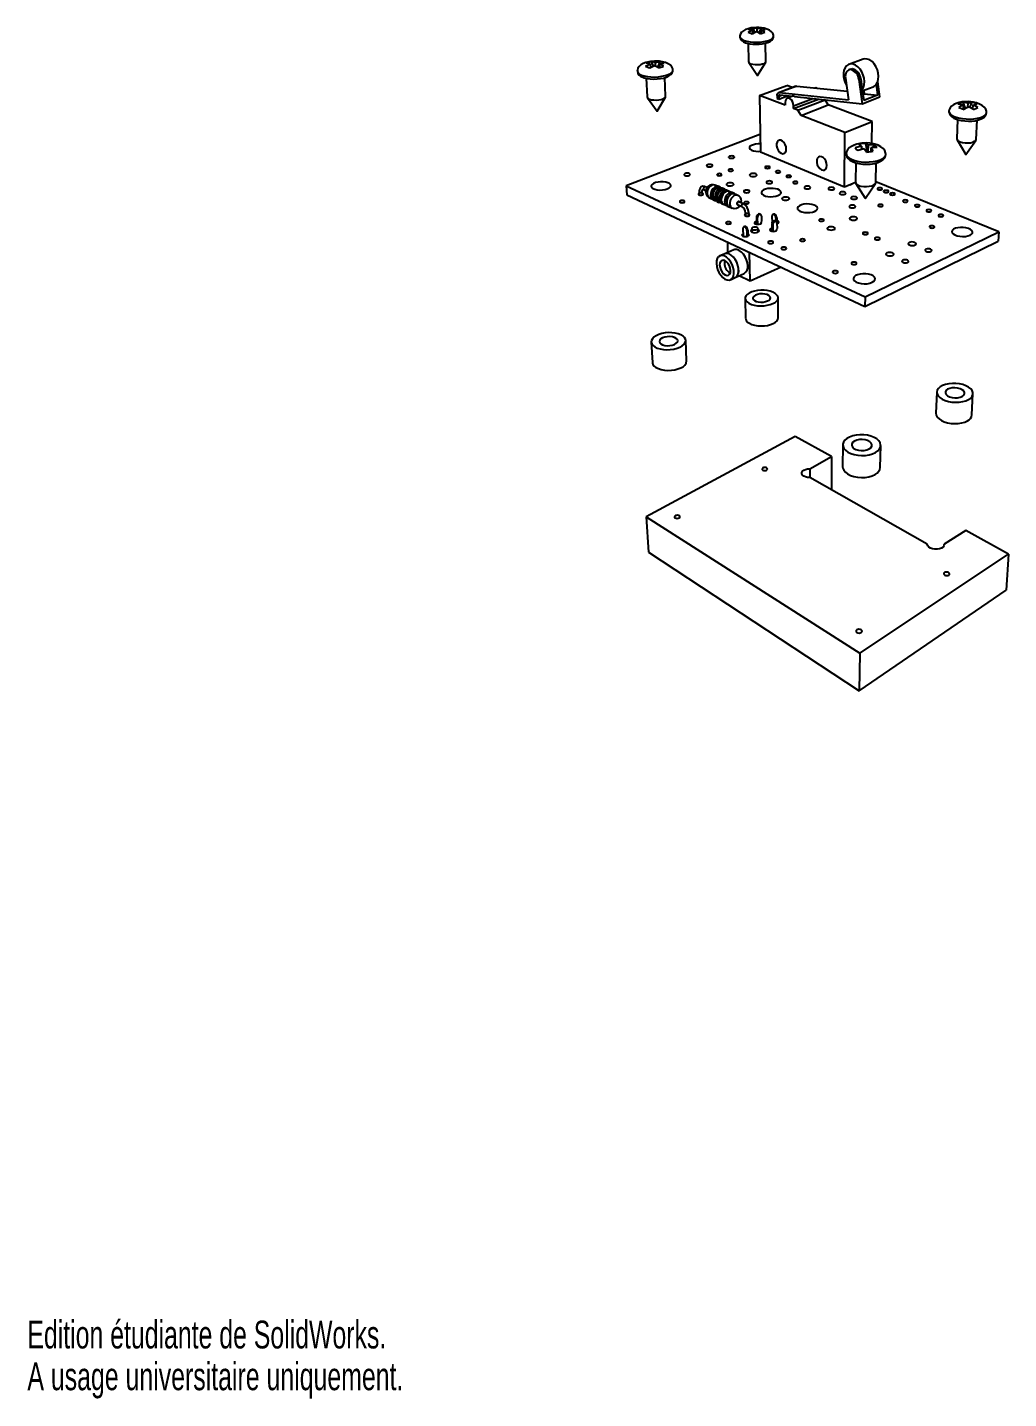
# Model space of a CAD drawing. Extents: x 0 to 132, y 0 to 184.
import ezdxf
from ezdxf.enums import TextEntityAlignment as Align

# ---------------------------------------------------------------- set-up
doc = ezdxf.new("R2010")
doc.units = 0
doc.layers.get('0').update_dxf_attribs({"linetype": 'CONTINUOUS'})

msp = doc.modelspace()

# ---------------------------------------------------------------- linework, layer by layer
at = {"color": 7, "linetype": 'CONTINUOUS'}
for p, q in [((97.29, 183.67), (96.75, 183.77)), ((97.29, 183.67), (97.3, 183.21)), ((97.88, 183.87), (97.34, 183.97)), ((97.34, 183.97), (97.6, 183.37)), ((97.88, 183.87), (98.46, 183.97)), ((97.88, 183.87), (97.89, 183.46)), ((98.46, 183.97), (98.18, 183.31)), ((98.44, 183.67), (99.01, 183.77)), ((98.44, 183.67), (98.44, 183.21)), ((96.72, 181.89), (96.77, 179.44)), ((99.11, 179.47), (99.07, 181.92)), ((83.6, 179.12), (83.07, 179.23)), ((83.6, 179.12), (83.62, 178.64)), ((84.25, 179.34), (83.72, 179.45)), ((83.72, 179.45), (83.98, 178.83)), ((84.25, 179.34), (84.89, 179.45)), ((84.25, 179.34), (84.27, 178.84)), ((84.89, 179.45), (84.57, 178.67)), ((84.8, 179.12), (85.44, 179.23)), ((84.8, 179.12), (84.83, 178.63)), ((96.8, 179.34), (97.97, 177.56)), ((97.98, 177.56), (99.08, 179.38)), ((112.15, 179.77), (110.26, 179.07)), ((83.06, 177.2), (83.19, 174.69)), ((85.64, 174.78), (85.53, 177.29)), ((109.78, 177.2), (110.19, 174.3)), ((110.48, 178.42), (110.25, 178.33)), ((110.51, 178.36), (110.75, 178.45)), ((110.75, 178.45), (110.51, 178.37)), ((110.51, 178.37), (110.51, 178.36)), ((110.75, 178.45), (110.75, 178.45)), ((111.83, 177.12), (111.59, 177.03)), ((111.59, 177.03), (112.04, 173.78)), ((111.83, 177.12), (112.03, 175.66)), ((114.38, 174.69), (114.11, 176.74)), ((98.26, 174.91), (101.92, 176.25)), ((98.26, 174.91), (98.4, 167.31)), ((101.69, 173.58), (98.26, 174.91)), ((100.61, 174.88), (100.61, 174.51)), ((103.13, 176.13), (100.81, 175.27)), ((100.84, 174.42), (102, 174.86)), ((103.24, 176.14), (100.92, 175.28)), ((100.92, 175.28), (110.19, 174.3)), ((100.97, 174.97), (102.68, 174.78)), ((102.68, 175.96), (101.92, 176.25)), ((103.24, 176.14), (110.02, 175.46)), ((112.03, 175.66), (112.23, 174.2)), ((112.05, 175.51), (113.49, 176.06)), ((112.08, 175.25), (112.28, 175.23)), ((112.23, 175.58), (112.29, 175.11)), ((114.1, 174.93), (112.23, 174.2)), ((112.29, 175.11), (114.1, 174.93)), ((113.91, 176.38), (114.1, 174.93)), ((83.23, 174.59), (84.51, 172.77)), ((84.52, 172.77), (85.62, 174.67)), ((100.61, 174.51), (100.84, 174.42)), ((100.83, 174.79), (100.84, 174.42)), ((101.69, 173.96), (101.69, 173.58)), ((102.68, 174.78), (101.97, 174.52)), ((102.83, 173.14), (106.19, 174.41)), ((102.83, 173.14), (102.83, 173.52)), ((103.41, 172.91), (102.83, 173.14)), ((102.96, 174.75), (112.04, 173.78)), ((103.41, 172.91), (107.07, 174.3)), ((103.82, 172.22), (107.47, 173.62)), ((107.07, 174.3), (107.04, 174.32)), ((107.47, 173.62), (107.07, 174.3)), ((113.38, 171.38), (107.47, 173.62)), ((112.04, 173.78), (114.38, 174.69)), ((125.6, 173.61), (124.93, 173.75)), ((126.19, 173.85), (125.52, 173.99)), ((125.52, 173.99), (125.87, 173.14)), ((125.6, 173.61), (125.57, 173.08)), ((126.19, 173.85), (126.16, 173.31)), ((126.19, 173.85), (126.75, 173.99)), ((126.75, 173.99), (126.45, 173.29)), ((126.87, 173.61), (126.84, 173.08)), ((126.87, 173.61), (127.44, 173.75)), ((103.82, 172.22), (103.41, 172.91)), ((109.72, 169.92), (103.82, 172.22)), ((109.72, 169.92), (113.38, 171.38)), ((113.33, 168.45), (113.38, 171.38)), ((124.84, 171.65), (124.73, 169.09)), ((127.32, 168.99), (127.44, 171.57)), ((98.29, 169.65), (80.37, 162.76)), ((98.36, 169.62), (98.29, 169.65)), ((109.66, 162.63), (109.72, 169.92)), ((111.94, 168.1), (111.08, 167.87)), ((112.29, 167.74), (111.43, 167.51)), ((111.94, 168.1), (111.61, 168.34)), ((111.94, 168.1), (111.94, 167.65)), ((112.83, 168.23), (112.48, 168.47)), ((112.48, 168.47), (112.72, 167.3)), ((112.83, 168.23), (112.81, 167.31)), ((113.18, 167.87), (113.17, 167.37)), ((113.46, 167.9), (113.68, 168.26)), ((124.76, 168.96), (125.92, 166.99)), ((125.94, 166.99), (127.27, 168.87)), ((98.4, 167.31), (109.66, 162.63)), ((111.16, 165.86), (111.13, 163.25)), ((113.85, 163.22), (113.9, 165.84)), ((80.37, 162.76), (112.42, 147.85)), ((80.37, 162.76), (80.44, 161.57)), ((90.58, 161.55), (90.57, 161.96)), ((90.8, 162.27), (91.05, 162.16)), ((91.23, 162.53), (90.97, 162.65)), ((92.6, 162.7), (92.26, 162.85)), ((93.02, 162.56), (92.8, 162.66)), ((93.17, 162.45), (93.03, 162.51)), ((93.59, 162.31), (93.36, 162.41)), ((93.73, 162.2), (93.6, 162.26)), ((94.15, 162.06), (93.93, 162.16)), ((94.49, 161.87), (94.17, 162.01)), ((109.66, 162.63), (111.13, 163.25)), ((110.47, 162.94), (110.47, 162.97)), ((111.18, 163.1), (112.45, 161.11)), ((112.47, 161.1), (113.8, 163.07)), ((130.35, 156.58), (113.85, 163.3)), ((80.44, 161.57), (112.4, 146.55)), ((90.15, 161.95), (90.17, 161.53)), ((91.51, 161.17), (91.86, 161.01)), ((92.02, 160.9), (92.24, 160.8)), ((92.29, 160.82), (92.42, 160.76)), ((92.58, 160.64), (92.8, 160.54)), ((92.85, 160.57), (92.99, 160.51)), ((93.14, 160.39), (93.37, 160.29)), ((93.42, 160.31), (93.74, 160.17)), ((94.91, 161.73), (94.68, 161.83)), ((95.32, 161.5), (94.92, 161.67)), ((95.32, 160.24), (95.9, 159.98)), ((96.07, 160.37), (95.49, 160.63)), ((93.89, 160.05), (94.12, 159.95)), ((94.17, 159.97), (94.57, 159.79)), ((96.37, 159.15), (96.38, 158.72)), ((96.8, 158.73), (96.79, 159.16)), ((97.95, 158.46), (97.84, 158.51)), ((97.84, 158.51), (97.85, 157.61)), ((97.95, 158.46), (97.97, 157.6)), ((98.23, 158.93), (98.11, 158.98)), ((98.39, 158.93), (98.27, 158.99)), ((98.51, 158.7), (98.53, 157.96)), ((99.92, 158.68), (99.93, 157.83)), ((100.16, 158.97), (100.03, 158.91)), ((100.18, 158.91), (100.3, 158.96)), ((100.58, 158.49), (100.45, 158.44)), ((100.45, 158.44), (100.46, 158.01)), ((100.58, 158.49), (100.58, 157.83)), ((96.02, 157.02), (96.05, 156.01)), ((96.26, 157.31), (96.13, 157.26)), ((96.28, 157.25), (96.41, 157.3)), ((96.68, 156.83), (96.55, 156.77)), ((96.55, 156.77), (96.57, 155.98)), ((96.68, 156.83), (96.7, 156.02)), ((97.2, 157.02), (97.21, 156.55)), ((98.07, 156.56), (98.06, 157.03)), ((100.03, 157.53), (99.91, 157.58)), ((99.91, 157.58), (99.92, 156.67)), ((100.03, 157.53), (100.04, 156.66)), ((100.19, 158.05), (100.3, 158)), ((100.47, 158), (100.35, 158.06)), ((100.59, 157.77), (100.6, 157.02)), ((100.59, 157.71), (100.71, 157.75)), ((112.42, 147.85), (130.35, 156.58)), ((130.35, 156.58), (130.28, 155.34)), ((94.02, 153.83), (93.98, 155.2)), ((112.4, 146.55), (130.28, 155.34)), ((93.58, 153.64), (92.93, 153.36)), ((94.8, 154.17), (93.58, 153.64)), ((97.01, 149.96), (96.93, 153.82)), ((94.99, 150.46), (96.2, 151)), ((101.15, 151.83), (97.01, 149.96)), ((94.35, 150.17), (94.99, 150.46)), ((97.01, 149.96), (95.5, 150.69)), ((96.33, 147.66), (96.39, 144.98)), ((100.77, 145.06), (100.74, 147.74)), ((112.42, 147.85), (112.4, 146.55)), ((83.73, 141.8), (83.89, 139.04)), ((88.47, 139.27), (88.35, 142.03)), ((122.05, 135.09), (121.93, 132.24)), ((126.75, 132.01), (126.9, 134.86)), ((103.04, 129.12), (83.05, 118.34)), ((107.92, 126.43), (103.04, 129.12)), ((109.43, 128), (109.41, 125.07)), ((114.45, 124.98), (114.52, 127.92)), ((105.01, 124.8), (107.92, 126.43)), ((107.92, 126.43), (107.9, 121.95)), ((120.76, 114.65), (105, 123.6)), ((105.01, 124.8), (105.01, 123.59)), ((83.05, 118.34), (83.34, 113.6)), ((83.05, 118.34), (111.7, 100.03)), ((125.92, 116.5), (123.02, 114.65)), ((131.68, 113.33), (125.92, 116.5)), ((123.02, 114.65), (123.01, 114.53)), ((83.34, 113.6), (111.63, 94.99)), ((111.7, 100.03), (131.68, 113.33)), ((131.68, 113.33), (131.35, 108.49)), ((111.63, 94.99), (131.35, 108.49)), ((111.7, 100.03), (111.63, 94.99))]:
    msp.add_line(p, q, dxfattribs=at)
at = {"color": 8, "linetype": 'CONTINUOUS'}
for p, q in [((100.83, 174.79), (101.22, 174.94)), ((102.83, 173.52), (105.41, 174.49))]:
    msp.add_line(p, q, dxfattribs=at)
at = {"color": 7, "linetype": 'CONTINUOUS'}
for points in [[(97.86, 184.03), (97.32, 183.99), (97.11, 183.96), (96.74, 183.86), (96.39, 183.74), (96.09, 183.57), (95.85, 183.38), (95.69, 183.15), (95.61, 182.91), (95.61, 182.79)], [(95.61, 182.82), (95.62, 182.71), (95.73, 182.55), (95.93, 182.4), (96.21, 182.27)], [(96.21, 182.27), (96.57, 182.17), (96.99, 182.09), (97.45, 182.05), (97.93, 182.04), (98.4, 182.07), (98.85, 182.13), (99.26, 182.22), (99.61, 182.33), (99.88, 182.47), (100.06, 182.63), (100.14, 182.79), (100.15, 182.85)], [(96.38, 181.98), (96.55, 181.93), (96.94, 181.84), (97.35, 181.79), (97.78, 181.77), (98.21, 181.78), (98.63, 181.83), (99.02, 181.9), (99.37, 182.01), (99.68, 182.16), (99.91, 182.33), (100.06, 182.51), (100.14, 182.72), (100.14, 182.85)], [(96.71, 183.39), (97.12, 183.6), (97.29, 183.67)], [(96.71, 183.39), (97.1, 183.25), (97.27, 183.19)], [(97.34, 183.97), (96.91, 183.84), (96.75, 183.77)], [(97.27, 183.19), (97.67, 183.41), (97.84, 183.48)], [(98.39, 183.19), (98.01, 183.41), (97.84, 183.48)], [(100.15, 182.85), (100.13, 183.01), (100.03, 183.24), (99.86, 183.45), (99.59, 183.65), (99.25, 183.81), (98.88, 183.92), (98.47, 183.99), (98.14, 184.02), (97.86, 184.03)], [(98.39, 183.19), (98.82, 183.34), (98.98, 183.39)], [(98.98, 183.39), (98.6, 183.6), (98.44, 183.67)], [(99.01, 183.77), (98.62, 183.93), (98.46, 183.97)], [(84.18, 179.52), (83.62, 179.46), (83.4, 179.42), (83, 179.31), (82.65, 179.17), (82.34, 178.99), (82.1, 178.78), (81.93, 178.54), (81.86, 178.28), (81.85, 178.15)], [(82.96, 178.81), (83.41, 179.04), (83.6, 179.12)], [(82.96, 178.81), (83.36, 178.66), (83.52, 178.59)], [(83.72, 179.45), (83.24, 179.31), (83.07, 179.23)], [(83.52, 178.59), (83.96, 178.82), (84.15, 178.9)], [(84.7, 178.59), (84.31, 178.82), (84.15, 178.9)], [(86.63, 178.32), (86.61, 178.49), (86.5, 178.73), (86.3, 178.96), (86.01, 179.15), (85.63, 179.32), (85.24, 179.43), (84.83, 179.49), (84.48, 179.52), (84.18, 179.52)], [(84.7, 178.59), (85.17, 178.76), (85.35, 178.81)], [(85.35, 178.81), (84.97, 179.04), (84.8, 179.12)], [(85.44, 179.23), (85.05, 179.4), (84.89, 179.45)], [(97.09, 179.16), (97.35, 179.08), (97.66, 179.04), (97.99, 179.03), (98.32, 179.06), (98.61, 179.12), (98.86, 179.2), (99.02, 179.31), (99.1, 179.42), (99.11, 179.47)], [(112.03, 175.66), (112.2, 175.97), (112.31, 176.34), (112.34, 176.76), (112.3, 177.2), (112.18, 177.64), (111.99, 178.06), (111.75, 178.44), (111.46, 178.74), (111.15, 178.97), (110.82, 179.1), (110.5, 179.12), (110.2, 179.05), (109.94, 178.88), (109.74, 178.61), (109.59, 178.28), (109.52, 177.88), (109.53, 177.46), (109.6, 177.01), (109.75, 176.58), (109.91, 176.27)], [(113.91, 176.38), (114.08, 176.68), (114.19, 177.05), (114.23, 177.47), (114.18, 177.91), (114.07, 178.35), (113.88, 178.77), (113.64, 179.14), (113.35, 179.44), (113.04, 179.66), (112.71, 179.79), (112.39, 179.82), (112.15, 179.77)], [(81.85, 178.15), (81.86, 178.11), (81.95, 177.93), (82.13, 177.77), (82.41, 177.63)], [(82.41, 177.63), (82.78, 177.51), (83.2, 177.43), (83.68, 177.38), (84.18, 177.37), (84.68, 177.4), (85.16, 177.47), (85.6, 177.57), (85.98, 177.7), (86.29, 177.85), (86.5, 178.02), (86.61, 178.2), (86.63, 178.33)], [(82.59, 177.34), (82.77, 177.27), (83.17, 177.17), (83.6, 177.12), (84.05, 177.09), (84.51, 177.11), (84.95, 177.16), (85.37, 177.24), (85.75, 177.36), (86.09, 177.52), (86.37, 177.72), (86.53, 177.92), (86.62, 178.14), (86.62, 178.31)], [(97.97, 177.55), (97.97, 177.56), (97.97, 177.56)], [(110.51, 178.37), (110.34, 178.36), (110.18, 178.3), (110.04, 178.2), (109.92, 178.06), (109.84, 177.88), (109.78, 177.67), (109.76, 177.44), (109.78, 177.2)], [(110.48, 178.42), (110.57, 178.44), (110.75, 178.45)], [(100.61, 174.88), (100.61, 174.97), (100.63, 175.05), (100.66, 175.12), (100.69, 175.18), (100.74, 175.23), (100.79, 175.27), (100.85, 175.28), (100.92, 175.28)], [(100.83, 174.79), (100.83, 174.83), (100.84, 174.87), (100.85, 174.9), (100.87, 174.92), (100.89, 174.95), (100.91, 174.96), (100.94, 174.97), (100.97, 174.97)], [(103.13, 176.13), (103.18, 176.14), (103.24, 176.14)], [(105.95, 175.87), (105.82, 175.9), (105.67, 175.89)], [(83.48, 174.41), (83.74, 174.33), (84.06, 174.29), (84.41, 174.28), (84.75, 174.3), (85.07, 174.37), (85.34, 174.46), (85.53, 174.58), (85.63, 174.71), (85.64, 174.78)], [(102.83, 173.52), (102.79, 173.8), (102.69, 174.07), (102.54, 174.3), (102.35, 174.46), (102.15, 174.54), (101.97, 174.52), (101.82, 174.41), (101.72, 174.21), (101.69, 173.96)], [(126.25, 174.07), (125.68, 174.05), (125.42, 174.03), (125.03, 173.95), (124.66, 173.83), (124.31, 173.67), (124.03, 173.47), (123.82, 173.23), (123.7, 172.97), (123.67, 172.77)], [(125.52, 173.99), (125.09, 173.83), (124.93, 173.75)], [(125.01, 173.27), (125.42, 173.53), (125.6, 173.61)], [(125.01, 173.27), (125.5, 173.11), (125.7, 173.03)], [(125.7, 173.03), (126.11, 173.28), (126.28, 173.37)], [(128.71, 172.6), (128.7, 172.79), (128.61, 173.06), (128.42, 173.32), (128.13, 173.55), (127.79, 173.74), (127.39, 173.89), (126.97, 173.99), (126.62, 174.04), (126.25, 174.07)], [(126.95, 173.03), (126.48, 173.28), (126.28, 173.37)], [(127.44, 173.75), (126.95, 173.93), (126.75, 173.99)], [(127.53, 173.27), (127.07, 173.53), (126.87, 173.61)], [(126.95, 173.03), (127.38, 173.21), (127.53, 173.27)], [(84.51, 172.77), (84.51, 172.77), (84.51, 172.77)], [(123.68, 172.79), (123.67, 172.71), (123.73, 172.46), (123.85, 172.24), (124.05, 172.04), (124.33, 171.86), (124.67, 171.71)], [(123.67, 172.78), (123.67, 172.75), (123.73, 172.55), (123.9, 172.35), (124.17, 172.17), (124.53, 172.01)], [(124.53, 172.01), (124.97, 171.88), (125.46, 171.79), (125.98, 171.74), (126.51, 171.73), (127.03, 171.76), (127.51, 171.83), (127.93, 171.94), (128.27, 172.09), (128.52, 172.26), (128.67, 172.45), (128.71, 172.61)], [(124.67, 171.71), (124.88, 171.64), (125.33, 171.53), (125.8, 171.47), (126.28, 171.44), (126.75, 171.46), (127.21, 171.51), (127.63, 171.61), (128.01, 171.75), (128.34, 171.95), (128.54, 172.15), (128.67, 172.38), (128.71, 172.59)], [(98.38, 168.39), (98.07, 168.39), (97.73, 168.36), (97.43, 168.29), (97.18, 168.2), (97, 168.08), (96.91, 167.94), (96.91, 167.81), (97, 167.67), (97.18, 167.56), (97.43, 167.47), (97.74, 167.41), (98.08, 167.39), (98.4, 167.4)], [(101.85, 167.73), (101.81, 168.02), (101.7, 168.32), (101.54, 168.58), (101.34, 168.78), (101.13, 168.89), (100.92, 168.9), (100.74, 168.82), (100.61, 168.65), (100.54, 168.4), (100.54, 168.12), (100.62, 167.82), (100.75, 167.54), (100.94, 167.3), (101.15, 167.15), (101.36, 167.08), (101.56, 167.12), (101.72, 167.24), (101.82, 167.46), (101.85, 167.73)], [(112.57, 168.52), (111.97, 168.49), (111.72, 168.45), (111.33, 168.37), (110.94, 168.24), (110.59, 168.06), (110.29, 167.85), (110.06, 167.59), (109.93, 167.31), (109.89, 167.06)], [(111.08, 167.87), (111.32, 167.62), (111.43, 167.51)], [(112.48, 168.47), (111.85, 168.39), (111.61, 168.34)], [(112.63, 167.28), (112.39, 167.62), (112.29, 167.74)], [(115.2, 166.99), (115.18, 167.21), (115.07, 167.49), (114.86, 167.77), (114.54, 168.02), (114.17, 168.21), (113.75, 168.35), (113.39, 168.44), (113.05, 168.49), (112.57, 168.52)], [(113.68, 168.26), (113.08, 168.26), (112.83, 168.23)], [(114.04, 167.9), (113.43, 167.9), (113.18, 167.87)], [(113.52, 167.42), (113.28, 167.76), (113.18, 167.87)], [(114.04, 167.9), (113.79, 168.17), (113.68, 168.26)], [(124.73, 169.09), (124.73, 169.08), (124.78, 168.93), (124.93, 168.8), (125.17, 168.68)], [(125.17, 168.68), (125.49, 168.59), (125.84, 168.54), (126.21, 168.53), (126.57, 168.56), (126.88, 168.63), (127.12, 168.74), (127.27, 168.86), (127.32, 168.99)], [(91.82, 165.35), (91.91, 165.4), (91.95, 165.47), (91.93, 165.53), (91.85, 165.58), (91.72, 165.62), (91.57, 165.63), (91.41, 165.62), (91.28, 165.58), (91.19, 165.53), (91.15, 165.47), (91.17, 165.4), (91.25, 165.35), (91.37, 165.31), (91.53, 165.3), (91.68, 165.31), (91.82, 165.35)], [(94.77, 166.5), (94.86, 166.56), (94.9, 166.62), (94.87, 166.68), (94.79, 166.73), (94.67, 166.77), (94.52, 166.78), (94.37, 166.77), (94.23, 166.73), (94.14, 166.68), (94.1, 166.62), (94.13, 166.56), (94.21, 166.5), (94.33, 166.47), (94.48, 166.46), (94.64, 166.47), (94.77, 166.5)], [(107.3, 165.49), (107.26, 165.8), (107.16, 166.1), (106.99, 166.37), (106.78, 166.57), (106.56, 166.68), (106.34, 166.7), (106.15, 166.62), (106.01, 166.44), (105.94, 166.2), (105.94, 165.9), (106.01, 165.6), (106.15, 165.31), (106.34, 165.08), (106.56, 164.92), (106.78, 164.85), (106.99, 164.88), (107.15, 165.01), (107.26, 165.22), (107.3, 165.49)], [(109.9, 167.1), (109.9, 167), (109.99, 166.77), (110.19, 166.56), (110.49, 166.37), (110.89, 166.21), (111.36, 166.08), (111.88, 166), (112.43, 165.96), (112.99, 165.97), (113.53, 166.02)], [(109.91, 167.05), (109.91, 166.92), (109.99, 166.65), (110.15, 166.42), (110.39, 166.21), (110.72, 166.03), (111.14, 165.87), (111.6, 165.76), (112.1, 165.69), (112.61, 165.67), (113.11, 165.69), (113.43, 165.73)], [(112.63, 167.28), (113.28, 167.39), (113.52, 167.42)], [(113.43, 165.73), (113.67, 165.78), (114.12, 165.9), (114.51, 166.06), (114.84, 166.29), (115.05, 166.52), (115.17, 166.78), (115.19, 167)], [(113.53, 166.02), (114.03, 166.12), (114.45, 166.26), (114.8, 166.44), (115.04, 166.64), (115.17, 166.86), (115.2, 167)], [(125.92, 166.99), (125.92, 166.99), (125.92, 166.99)], [(88.8, 164.17), (88.89, 164.23), (88.93, 164.29), (88.91, 164.35), (88.83, 164.41), (88.71, 164.45), (88.56, 164.46), (88.4, 164.45), (88.26, 164.41), (88.17, 164.35), (88.12, 164.29), (88.15, 164.23), (88.22, 164.17), (88.35, 164.13), (88.5, 164.12), (88.66, 164.13), (88.8, 164.17)], [(93.08, 164.17), (93.16, 164.21), (93.19, 164.26), (93.17, 164.31), (93.11, 164.36), (93, 164.39), (92.88, 164.4), (92.76, 164.39), (92.65, 164.36), (92.57, 164.31), (92.54, 164.26), (92.56, 164.21), (92.63, 164.17), (92.73, 164.14), (92.85, 164.13), (92.98, 164.14), (93.08, 164.17)], [(94.6, 164.77), (94.68, 164.81), (94.71, 164.86), (94.69, 164.91), (94.62, 164.96), (94.52, 164.99), (94.4, 165), (94.27, 164.99), (94.17, 164.96), (94.09, 164.91), (94.06, 164.86), (94.08, 164.81), (94.15, 164.77), (94.25, 164.74), (94.37, 164.73), (94.49, 164.74), (94.6, 164.77)], [(97.75, 164.08), (97.86, 164.15), (97.9, 164.22), (97.87, 164.3), (97.77, 164.37), (97.61, 164.41), (97.43, 164.42), (97.24, 164.41), (97.08, 164.37), (96.97, 164.3), (96.93, 164.22), (96.96, 164.15), (97.06, 164.08), (97.21, 164.04), (97.4, 164.02), (97.58, 164.04), (97.75, 164.08)], [(99.54, 165.15), (99.62, 165.19), (99.64, 165.24), (99.62, 165.3), (99.56, 165.34), (99.45, 165.37), (99.33, 165.38), (99.21, 165.37), (99.1, 165.34), (99.03, 165.3), (99, 165.24), (99.02, 165.19), (99.09, 165.15), (99.19, 165.12), (99.31, 165.11), (99.44, 165.12), (99.54, 165.15)], [(100.96, 164.55), (101.03, 164.6), (101.06, 164.65), (101.04, 164.7), (100.97, 164.74), (100.86, 164.77), (100.74, 164.78), (100.62, 164.77), (100.51, 164.74), (100.44, 164.7), (100.41, 164.65), (100.43, 164.6), (100.5, 164.55), (100.61, 164.52), (100.73, 164.51), (100.85, 164.52), (100.96, 164.55)], [(102.39, 163.95), (102.46, 163.99), (102.49, 164.04), (102.46, 164.1), (102.4, 164.14), (102.29, 164.17), (102.17, 164.18), (102.04, 164.17), (101.94, 164.14), (101.87, 164.1), (101.84, 164.04), (101.86, 163.99), (101.93, 163.95), (102.03, 163.92), (102.16, 163.91), (102.28, 163.92), (102.39, 163.95)], [(85.87, 162.37), (86.11, 162.49), (86.26, 162.63), (86.33, 162.78), (86.29, 162.93), (86.16, 163.06), (85.95, 163.18), (85.67, 163.26), (85.33, 163.3), (84.98, 163.31), (84.63, 163.27), (84.3, 163.2), (84.03, 163.09), (83.83, 162.96), (83.72, 162.82), (83.7, 162.67), (83.78, 162.52), (83.95, 162.4), (84.2, 162.3), (84.51, 162.23), (84.86, 162.2), (85.22, 162.22), (85.57, 162.28), (85.87, 162.37)], [(90.97, 162.65), (90.84, 162.69), (90.63, 162.7), (90.43, 162.62), (90.28, 162.47), (90.19, 162.27), (90.15, 162.03), (90.15, 161.95)], [(90.57, 161.96), (90.57, 162.05), (90.6, 162.19), (90.65, 162.27), (90.7, 162.29), (90.78, 162.28), (90.8, 162.27)], [(92.8, 162.66), (92.67, 162.7), (92.44, 162.68), (92.21, 162.56), (91.99, 162.35), (91.83, 162.09), (91.72, 161.79), (91.69, 161.49)], [(92.24, 160.8), (92.17, 160.84), (92.02, 161), (91.93, 161.25), (91.92, 161.54), (91.99, 161.84), (92.13, 162.13), (92.32, 162.37), (92.55, 162.53), (92.78, 162.6), (93, 162.57), (93.02, 162.56)], [(93.03, 162.51), (93.01, 162.52), (92.8, 162.55), (92.58, 162.48), (92.36, 162.32), (92.18, 162.1), (92.05, 161.82), (91.98, 161.53), (91.99, 161.25), (92.07, 161.02), (92.22, 160.86), (92.29, 160.82)], [(93.36, 162.41), (93.24, 162.45), (93, 162.43), (92.77, 162.31), (92.56, 162.1), (92.39, 161.84), (92.28, 161.54), (92.26, 161.23)], [(92.8, 160.54), (92.73, 160.58), (92.58, 160.75), (92.5, 160.99), (92.49, 161.28), (92.55, 161.59), (92.69, 161.88), (92.89, 162.11), (93.11, 162.28), (93.35, 162.35), (93.57, 162.32), (93.59, 162.31)], [(93.6, 162.26), (93.58, 162.27), (93.37, 162.3), (93.14, 162.23), (92.93, 162.07), (92.74, 161.84), (92.61, 161.57), (92.55, 161.28), (92.55, 161), (92.64, 160.77), (92.78, 160.61), (92.85, 160.57)], [(93.93, 162.16), (93.8, 162.2), (93.57, 162.17), (93.34, 162.06), (93.12, 161.85), (92.96, 161.58), (92.85, 161.28), (92.82, 160.98)], [(93.37, 160.29), (93.3, 160.33), (93.15, 160.5), (93.06, 160.74), (93.05, 161.03), (93.12, 161.33), (93.26, 161.62), (93.45, 161.86), (93.68, 162.03), (93.92, 162.1), (94.14, 162.07), (94.15, 162.06)], [(94.17, 162.01), (94.15, 162.02), (93.94, 162.04), (93.71, 161.98), (93.5, 161.82), (93.31, 161.59), (93.18, 161.31), (93.11, 161.02), (93.12, 160.74), (93.2, 160.51), (93.35, 160.35), (93.42, 160.31)], [(94.63, 162.83), (94.75, 162.89), (94.79, 162.97), (94.76, 163.05), (94.66, 163.12), (94.51, 163.16), (94.32, 163.18), (94.13, 163.16), (93.97, 163.12), (93.86, 163.05), (93.81, 162.97), (93.84, 162.89), (93.94, 162.83), (94.09, 162.78), (94.28, 162.76), (94.47, 162.78), (94.63, 162.83)], [(96.8, 161.89), (96.89, 161.95), (96.93, 162.01), (96.9, 162.08), (96.82, 162.13), (96.7, 162.17), (96.55, 162.18), (96.39, 162.17), (96.26, 162.13), (96.17, 162.08), (96.13, 162.01), (96.16, 161.95), (96.24, 161.89), (96.37, 161.86), (96.52, 161.84), (96.67, 161.86), (96.8, 161.89)], [(100.73, 161.48), (100.96, 161.6), (101.1, 161.74), (101.14, 161.89), (101.09, 162.04), (100.94, 162.18), (100.71, 162.3), (100.41, 162.38), (100.07, 162.43), (99.71, 162.43), (99.36, 162.4), (99.05, 162.32), (98.78, 162.21), (98.6, 162.08), (98.5, 161.93), (98.51, 161.78), (98.61, 161.63), (98.8, 161.51), (99.06, 161.4), (99.38, 161.34), (99.74, 161.31), (100.1, 161.33), (100.44, 161.38), (100.73, 161.48)], [(99.84, 163.14), (99.93, 163.19), (99.97, 163.26), (99.94, 163.32), (99.86, 163.37), (99.73, 163.41), (99.58, 163.42), (99.43, 163.41), (99.3, 163.37), (99.21, 163.32), (99.18, 163.26), (99.2, 163.19), (99.28, 163.14), (99.41, 163.1), (99.56, 163.09), (99.71, 163.1), (99.84, 163.14)], [(103.3, 163.13), (103.37, 163.17), (103.39, 163.22), (103.37, 163.28), (103.3, 163.32), (103.2, 163.35), (103.07, 163.36), (102.95, 163.35), (102.84, 163.32), (102.77, 163.28), (102.74, 163.22), (102.76, 163.17), (102.83, 163.13), (102.94, 163.1), (103.06, 163.09), (103.19, 163.1), (103.3, 163.13)], [(104.97, 162.42), (105.06, 162.47), (105.09, 162.54), (105.06, 162.61), (104.97, 162.66), (104.84, 162.7), (104.68, 162.71), (104.52, 162.7), (104.39, 162.66), (104.3, 162.61), (104.27, 162.54), (104.3, 162.47), (104.39, 162.42), (104.52, 162.38), (104.68, 162.37), (104.83, 162.38), (104.97, 162.42)], [(108.21, 162.28), (108.29, 162.34), (108.32, 162.4), (108.29, 162.47), (108.2, 162.53), (108.07, 162.56), (107.91, 162.58), (107.75, 162.56), (107.62, 162.53), (107.53, 162.47), (107.5, 162.4), (107.53, 162.34), (107.62, 162.28), (107.76, 162.24), (107.92, 162.23), (108.07, 162.24), (108.21, 162.28)], [(110.37, 162.92), (110.45, 162.94), (110.64, 162.99)], [(110.64, 162.99), (110.76, 163.07), (110.79, 163.1)], [(111.13, 163.25), (111.17, 163.12), (111.31, 162.96), (111.54, 162.83), (111.86, 162.73), (112.23, 162.68), (112.62, 162.66), (112.99, 162.7)], [(112.99, 162.7), (113.33, 162.78), (113.6, 162.89), (113.78, 163.04), (113.85, 163.19), (113.85, 163.22)], [(114.64, 162.27), (114.71, 162.31), (114.73, 162.37), (114.7, 162.42), (114.62, 162.47), (114.52, 162.5), (114.39, 162.51), (114.26, 162.5), (114.16, 162.47), (114.09, 162.42), (114.07, 162.37), (114.1, 162.31), (114.17, 162.27), (114.28, 162.24), (114.41, 162.23), (114.53, 162.24), (114.64, 162.27)], [(115.48, 161.92), (115.55, 161.97), (115.57, 162.02), (115.54, 162.08), (115.47, 162.12), (115.36, 162.15), (115.23, 162.16), (115.11, 162.15), (115, 162.12), (114.93, 162.08), (114.91, 162.02), (114.94, 161.97), (115.02, 161.92), (115.13, 161.89), (115.25, 161.88), (115.38, 161.89), (115.48, 161.92)], [(88.09, 160.54), (88.17, 160.59), (88.2, 160.65), (88.19, 160.7), (88.12, 160.75), (88.02, 160.78), (87.89, 160.79), (87.76, 160.78), (87.65, 160.75), (87.57, 160.7), (87.54, 160.65), (87.55, 160.59), (87.62, 160.54), (87.72, 160.51), (87.85, 160.5), (87.98, 160.51), (88.09, 160.54)], [(90.16, 161.75), (90.15, 161.75), (90.07, 161.7), (90.04, 161.65), (90.06, 161.6), (90.12, 161.55), (90.23, 161.52), (90.35, 161.51), (90.48, 161.52), (90.59, 161.55)], [(90.59, 161.55), (90.67, 161.6), (90.7, 161.65), (90.68, 161.7), (90.62, 161.75), (90.57, 161.77)], [(94.68, 161.83), (94.56, 161.86), (94.33, 161.84), (94.09, 161.72), (93.88, 161.52), (93.71, 161.25), (93.6, 160.95), (93.57, 160.64)], [(94.12, 159.95), (94.05, 159.99), (93.9, 160.16), (93.81, 160.4), (93.81, 160.69), (93.88, 161), (94.01, 161.29), (94.21, 161.53), (94.44, 161.69), (94.67, 161.76), (94.89, 161.73), (94.91, 161.73)], [(94.92, 161.67), (94.9, 161.68), (94.69, 161.71), (94.47, 161.64), (94.25, 161.48), (94.06, 161.25), (93.93, 160.98), (93.87, 160.68), (93.87, 160.4), (93.96, 160.17), (94.1, 160.01), (94.17, 159.97)], [(95.49, 160.63), (95.46, 160.64), (95.4, 160.63), (95.34, 160.59), (95.29, 160.53), (95.26, 160.45), (95.25, 160.37), (95.27, 160.3), (95.3, 160.26), (95.32, 160.24)], [(95.79, 160.5), (95.79, 160.52), (95.81, 160.73)], [(96.71, 160.39), (96.79, 160.44), (96.82, 160.49), (96.8, 160.55), (96.73, 160.6), (96.62, 160.63), (96.5, 160.64), (96.37, 160.63), (96.26, 160.6), (96.18, 160.55), (96.15, 160.49), (96.17, 160.44), (96.24, 160.39), (96.34, 160.36), (96.47, 160.35), (96.6, 160.36), (96.71, 160.39)], [(102.11, 160.89), (102.22, 160.96), (102.26, 161.04), (102.22, 161.12), (102.12, 161.19), (101.96, 161.24), (101.77, 161.25), (101.58, 161.24), (101.41, 161.19), (101.3, 161.12), (101.26, 161.04), (101.29, 160.96), (101.4, 160.89), (101.56, 160.84), (101.75, 160.83), (101.94, 160.84), (102.11, 160.89)], [(105.65, 159.34), (105.87, 159.47), (106.01, 159.61), (106.05, 159.77), (105.99, 159.93), (105.83, 160.07), (105.59, 160.19), (105.28, 160.28), (104.94, 160.32), (104.57, 160.33), (104.22, 160.29), (103.9, 160.21), (103.63, 160.1), (103.45, 159.97), (103.36, 159.81), (103.37, 159.65), (103.48, 159.5), (103.68, 159.37), (103.95, 159.26), (104.28, 159.19), (104.65, 159.17), (105.01, 159.18), (105.36, 159.24), (105.65, 159.34)], [(109.7, 161.65), (109.79, 161.71), (109.82, 161.77), (109.79, 161.84), (109.7, 161.9), (109.56, 161.94), (109.4, 161.95), (109.25, 161.94), (109.11, 161.9), (109.02, 161.84), (108.99, 161.77), (109.03, 161.71), (109.12, 161.65), (109.25, 161.61), (109.41, 161.6), (109.57, 161.61), (109.7, 161.65)], [(111.01, 159.85), (111.1, 159.91), (111.13, 159.98), (111.09, 160.05), (111, 160.11), (110.86, 160.15), (110.7, 160.16), (110.54, 160.15), (110.4, 160.11), (110.32, 160.05), (110.29, 159.98), (110.32, 159.91), (110.41, 159.85), (110.55, 159.82), (110.71, 159.8), (110.87, 159.82), (111.01, 159.85)], [(111.22, 161.01), (111.31, 161.07), (111.34, 161.14), (111.3, 161.21), (111.21, 161.27), (111.07, 161.3), (110.91, 161.32), (110.75, 161.3), (110.62, 161.27), (110.53, 161.21), (110.5, 161.14), (110.54, 161.07), (110.63, 161.01), (110.77, 160.98), (110.93, 160.96), (111.09, 160.98), (111.22, 161.01)], [(114.74, 160.03), (114.81, 160.08), (114.83, 160.14), (114.81, 160.19), (114.73, 160.24), (114.62, 160.27), (114.49, 160.28), (114.36, 160.27), (114.26, 160.24), (114.19, 160.19), (114.17, 160.14), (114.19, 160.08), (114.27, 160.03), (114.38, 160), (114.51, 159.99), (114.64, 160), (114.74, 160.03)], [(116.33, 161.58), (116.4, 161.62), (116.42, 161.67), (116.39, 161.73), (116.31, 161.77), (116.2, 161.8), (116.08, 161.81), (115.95, 161.8), (115.85, 161.77), (115.78, 161.73), (115.76, 161.67), (115.79, 161.62), (115.86, 161.58), (115.97, 161.54), (116.1, 161.53), (116.23, 161.54), (116.33, 161.58)], [(118.06, 160.62), (118.13, 160.67), (118.15, 160.72), (118.12, 160.78), (118.04, 160.83), (117.93, 160.86), (117.8, 160.87), (117.68, 160.86), (117.57, 160.83), (117.51, 160.78), (117.49, 160.72), (117.52, 160.67), (117.59, 160.62), (117.7, 160.59), (117.83, 160.58), (117.96, 160.59), (118.06, 160.62)], [(119.67, 159.99), (119.73, 160.04), (119.75, 160.09), (119.72, 160.15), (119.64, 160.19), (119.53, 160.22), (119.4, 160.23), (119.28, 160.22), (119.17, 160.19), (119.1, 160.15), (119.08, 160.09), (119.12, 160.04), (119.19, 159.99), (119.31, 159.96), (119.44, 159.95), (119.56, 159.96), (119.67, 159.99)], [(96.37, 158.95), (96.36, 158.95), (96.28, 158.9), (96.25, 158.84), (96.27, 158.79), (96.34, 158.74), (96.45, 158.71), (96.58, 158.7), (96.71, 158.71), (96.82, 158.74)], [(96.82, 158.74), (96.9, 158.79), (96.93, 158.84), (96.9, 158.9), (96.83, 158.95), (96.8, 158.96)], [(98.51, 158.7), (98.51, 158.76), (98.49, 158.82), (98.46, 158.87), (98.43, 158.91), (98.38, 158.94), (98.34, 158.95), (98.28, 158.94), (98.23, 158.93)], [(100.18, 158.91), (100.13, 158.92), (100.08, 158.93), (100.03, 158.91), (99.99, 158.89), (99.96, 158.85), (99.94, 158.8), (99.92, 158.74), (99.92, 158.68)], [(106.79, 158.06), (106.87, 158.1), (106.89, 158.16), (106.87, 158.22), (106.79, 158.27), (106.68, 158.3), (106.55, 158.31), (106.42, 158.3), (106.31, 158.27), (106.24, 158.22), (106.21, 158.16), (106.24, 158.1), (106.31, 158.06), (106.42, 158.02), (106.55, 158.01), (106.68, 158.02), (106.79, 158.06)], [(111.23, 158.23), (111.33, 158.3), (111.37, 158.39), (111.33, 158.47), (111.21, 158.54), (111.05, 158.59), (110.85, 158.61), (110.65, 158.59), (110.49, 158.54), (110.38, 158.47), (110.35, 158.39), (110.39, 158.3), (110.5, 158.23), (110.67, 158.18), (110.87, 158.16), (111.06, 158.18), (111.23, 158.23)], [(121.23, 159.32), (121.3, 159.37), (121.32, 159.42), (121.29, 159.48), (121.21, 159.53), (121.09, 159.56), (120.96, 159.57), (120.84, 159.56), (120.73, 159.53), (120.66, 159.48), (120.65, 159.42), (120.68, 159.37), (120.76, 159.32), (120.87, 159.29), (121, 159.28), (121.13, 159.29), (121.23, 159.32)], [(122.84, 158.66), (122.91, 158.71), (122.93, 158.76), (122.9, 158.82), (122.82, 158.87), (122.7, 158.9), (122.57, 158.91), (122.44, 158.9), (122.34, 158.87), (122.27, 158.82), (122.25, 158.76), (122.29, 158.71), (122.37, 158.66), (122.48, 158.63), (122.61, 158.62), (122.74, 158.63), (122.84, 158.66)], [(94.31, 157.68), (94.39, 157.73), (94.42, 157.79), (94.4, 157.85), (94.33, 157.9), (94.22, 157.93), (94.09, 157.94), (93.96, 157.93), (93.85, 157.9), (93.77, 157.85), (93.74, 157.79), (93.76, 157.73), (93.83, 157.68), (93.93, 157.65), (94.06, 157.64), (94.2, 157.65), (94.31, 157.68)], [(96.28, 157.25), (96.23, 157.26), (96.18, 157.27), (96.13, 157.25), (96.09, 157.23), (96.06, 157.19), (96.04, 157.14), (96.02, 157.08), (96.02, 157.02)], [(97.2, 156.87), (97.12, 156.81), (97.07, 156.72), (97.11, 156.62), (97.22, 156.54), (97.4, 156.49), (97.62, 156.47), (97.83, 156.49), (98.02, 156.54)], [(97.93, 156.89), (98.02, 156.95), (98.06, 157.03), (98.03, 157.1), (97.94, 157.16), (97.81, 157.2), (97.64, 157.22), (97.48, 157.2), (97.33, 157.16), (97.23, 157.1), (97.2, 157.03), (97.22, 156.95), (97.31, 156.89), (97.45, 156.85), (97.62, 156.84), (97.78, 156.85), (97.93, 156.89)], [(97.85, 157.99), (97.72, 157.95), (97.61, 157.88), (97.57, 157.8), (97.6, 157.72), (97.7, 157.66), (97.85, 157.61), (98.03, 157.6), (98.21, 157.61), (98.37, 157.66)], [(98.02, 156.54), (98.15, 156.62), (98.2, 156.72), (98.16, 156.81), (98.06, 156.88)], [(98.37, 157.66), (98.48, 157.72), (98.52, 157.8), (98.49, 157.88), (98.44, 157.92)], [(99.92, 157.05), (99.79, 157.01), (99.68, 156.95), (99.64, 156.86), (99.67, 156.78), (99.77, 156.72), (99.92, 156.67), (100.11, 156.65), (100.29, 156.67), (100.45, 156.72), (100.45, 156.72)], [(99.93, 157.95), (99.91, 157.9), (99.94, 157.82), (99.96, 157.8)], [(100.59, 157.77), (100.58, 157.83), (100.57, 157.89), (100.54, 157.94), (100.51, 157.98), (100.46, 158), (100.41, 158.02), (100.36, 158.01), (100.3, 158)], [(100.45, 156.72), (100.55, 156.78), (100.59, 156.86), (100.56, 156.95), (100.51, 156.98)], [(100.71, 157.75), (100.81, 157.82), (100.85, 157.9), (100.82, 157.98), (100.72, 158.04), (100.58, 158.08)], [(108.23, 156.89), (108.34, 156.97), (108.38, 157.05), (108.34, 157.14), (108.23, 157.21), (108.06, 157.26), (107.86, 157.28), (107.66, 157.26), (107.5, 157.21), (107.39, 157.14), (107.35, 157.05), (107.39, 156.97), (107.5, 156.89), (107.67, 156.84), (107.87, 156.82), (108.06, 156.84), (108.23, 156.89)], [(112.71, 156.27), (112.78, 156.32), (112.8, 156.38), (112.77, 156.44), (112.7, 156.49), (112.58, 156.52), (112.45, 156.54), (112.32, 156.52), (112.21, 156.49), (112.13, 156.44), (112.11, 156.38), (112.14, 156.32), (112.22, 156.27), (112.33, 156.24), (112.46, 156.23), (112.6, 156.24), (112.71, 156.27)], [(121.65, 157.15), (121.72, 157.2), (121.74, 157.26), (121.7, 157.31), (121.62, 157.36), (121.51, 157.39), (121.38, 157.41), (121.25, 157.39), (121.14, 157.36), (121.07, 157.31), (121.05, 157.26), (121.09, 157.2), (121.17, 157.15), (121.28, 157.12), (121.41, 157.1), (121.54, 157.12), (121.65, 157.15)], [(126.51, 156.14), (126.71, 156.28), (126.82, 156.43), (126.83, 156.6), (126.74, 156.77), (126.56, 156.92), (126.29, 157.04), (125.96, 157.13), (125.59, 157.18), (125.22, 157.19), (124.86, 157.15), (124.54, 157.07), (124.3, 156.95), (124.13, 156.81), (124.07, 156.64), (124.11, 156.48), (124.24, 156.32), (124.47, 156.18), (124.78, 156.06), (125.13, 155.99), (125.51, 155.96), (125.88, 155.98), (126.22, 156.04), (126.51, 156.14)], [(96.04, 156.32), (95.93, 156.25), (95.89, 156.17), (95.92, 156.09), (96.02, 156.02), (96.17, 155.97), (96.35, 155.96), (96.54, 155.97), (96.69, 156.02)], [(96.69, 156.02), (96.8, 156.09), (96.85, 156.17), (96.82, 156.25), (96.72, 156.32), (96.69, 156.33)], [(99.99, 155.07), (100.07, 155.12), (100.1, 155.18), (100.08, 155.24), (100, 155.29), (99.89, 155.32), (99.76, 155.34), (99.63, 155.32), (99.51, 155.29), (99.43, 155.24), (99.4, 155.18), (99.43, 155.12), (99.5, 155.07), (99.61, 155.04), (99.74, 155.02), (99.88, 155.04), (99.99, 155.07)], [(104.27, 155.37), (104.35, 155.43), (104.38, 155.48), (104.35, 155.54), (104.28, 155.59), (104.16, 155.63), (104.03, 155.64), (103.9, 155.63), (103.78, 155.59), (103.71, 155.54), (103.68, 155.48), (103.71, 155.43), (103.78, 155.37), (103.89, 155.34), (104.03, 155.33), (104.16, 155.34), (104.27, 155.37)], [(114.31, 155.58), (114.38, 155.63), (114.41, 155.69), (114.38, 155.75), (114.3, 155.8), (114.18, 155.83), (114.05, 155.84), (113.92, 155.83), (113.81, 155.8), (113.73, 155.75), (113.71, 155.69), (113.74, 155.63), (113.82, 155.58), (113.93, 155.54), (114.07, 155.53), (114.2, 155.54), (114.31, 155.58)], [(119.13, 154.83), (119.23, 154.91), (119.26, 155), (119.21, 155.09), (119.09, 155.17), (118.92, 155.22), (118.71, 155.23), (118.52, 155.22), (118.35, 155.17), (118.24, 155.09), (118.21, 155), (118.26, 154.91), (118.38, 154.83), (118.56, 154.78), (118.76, 154.76), (118.96, 154.78), (119.13, 154.83)], [(92.46, 152.33), (92.51, 151.93), (92.63, 151.52), (92.81, 151.12), (93.05, 150.77), (93.32, 150.47), (93.6, 150.26), (93.9, 150.14), (94.17, 150.12), (94.42, 150.21), (94.61, 150.39), (94.74, 150.66), (94.81, 151), (94.8, 151.39), (94.71, 151.8), (94.56, 152.21), (94.35, 152.6), (94.09, 152.93), (93.81, 153.18), (93.51, 153.35), (93.22, 153.41), (92.96, 153.37), (92.75, 153.23), (92.58, 153), (92.49, 152.69), (92.46, 152.33)], [(92.9, 152.12), (92.95, 151.8), (93.06, 151.48), (93.23, 151.19), (93.43, 150.96), (93.66, 150.8), (93.89, 150.74), (94.09, 150.77), (94.24, 150.91), (94.34, 151.12), (94.37, 151.41), (94.32, 151.72), (94.21, 152.04), (94.04, 152.34), (93.83, 152.57), (93.6, 152.73), (93.38, 152.79), (93.18, 152.75), (93.02, 152.62), (92.93, 152.4), (92.9, 152.12)], [(94.99, 150.46), (95.06, 150.5), (95.26, 150.68), (95.39, 150.95), (95.46, 151.29), (95.45, 151.68), (95.36, 152.09), (95.21, 152.5), (95, 152.88), (94.74, 153.21), (94.46, 153.46), (94.16, 153.63), (93.88, 153.69), (93.61, 153.66), (93.58, 153.64)], [(94.99, 150.46), (95.06, 150.5), (95.25, 150.68), (95.38, 150.95), (95.45, 151.29), (95.44, 151.68), (95.36, 152.09), (95.2, 152.5), (94.99, 152.88), (94.74, 153.21), (94.45, 153.46), (94.16, 153.63), (93.87, 153.69), (93.61, 153.65), (93.58, 153.64)], [(96.67, 152.02), (96.63, 152.42), (96.51, 152.83), (96.33, 153.23), (96.09, 153.59), (95.82, 153.88), (95.53, 154.09), (95.23, 154.2), (94.96, 154.22), (94.8, 154.17)], [(101.76, 154.26), (101.84, 154.31), (101.87, 154.37), (101.84, 154.43), (101.77, 154.48), (101.66, 154.52), (101.52, 154.53), (101.39, 154.52), (101.27, 154.48), (101.19, 154.43), (101.16, 154.37), (101.19, 154.31), (101.26, 154.26), (101.38, 154.22), (101.51, 154.21), (101.65, 154.22), (101.76, 154.26)], [(116.14, 153.42), (116.25, 153.5), (116.28, 153.59), (116.23, 153.68), (116.11, 153.76), (115.93, 153.81), (115.73, 153.83), (115.53, 153.81), (115.36, 153.76), (115.25, 153.68), (115.22, 153.59), (115.26, 153.5), (115.38, 153.42), (115.56, 153.37), (115.77, 153.35), (115.97, 153.37), (116.14, 153.42)], [(118.14, 152.48), (118.23, 152.55), (118.26, 152.63), (118.22, 152.71), (118.11, 152.77), (117.97, 152.82), (117.79, 152.83), (117.62, 152.82), (117.48, 152.77), (117.39, 152.71), (117.36, 152.63), (117.41, 152.55), (117.51, 152.48), (117.66, 152.44), (117.83, 152.42), (118, 152.44), (118.14, 152.48)], [(121.25, 153.97), (121.34, 154.04), (121.36, 154.12), (121.32, 154.19), (121.21, 154.26), (121.07, 154.3), (120.89, 154.32), (120.73, 154.3), (120.59, 154.26), (120.5, 154.19), (120.48, 154.12), (120.52, 154.04), (120.62, 153.97), (120.77, 153.93), (120.94, 153.92), (121.11, 153.93), (121.25, 153.97)], [(93.58, 152.73), (93.57, 152.68), (93.54, 152.4)], [(108.68, 151.07), (108.76, 151.13), (108.78, 151.19), (108.76, 151.26), (108.68, 151.31), (108.56, 151.35), (108.42, 151.36), (108.28, 151.35), (108.17, 151.31), (108.09, 151.26), (108.06, 151.19), (108.09, 151.13), (108.17, 151.07), (108.29, 151.04), (108.43, 151.02), (108.57, 151.04), (108.68, 151.07)], [(111.19, 152.25), (111.27, 152.3), (111.29, 152.37), (111.26, 152.43), (111.18, 152.48), (111.07, 152.52), (110.93, 152.53), (110.79, 152.52), (110.68, 152.48), (110.6, 152.43), (110.58, 152.37), (110.61, 152.3), (110.69, 152.25), (110.81, 152.21), (110.94, 152.2), (111.08, 152.21), (111.19, 152.25)], [(113.36, 149.82), (113.59, 149.96), (113.73, 150.14), (113.76, 150.32), (113.68, 150.5), (113.5, 150.67), (113.23, 150.81), (112.89, 150.91), (112.52, 150.96), (112.12, 150.97), (111.74, 150.93), (111.4, 150.84), (111.12, 150.71), (110.94, 150.55), (110.85, 150.37), (110.87, 150.18), (111, 150.01), (111.22, 149.85), (111.53, 149.73), (111.89, 149.65), (112.28, 149.61), (112.68, 149.63), (113.05, 149.7), (113.36, 149.82)], [(100.05, 146.96), (100.35, 147.13), (100.56, 147.32), (100.69, 147.53), (100.74, 147.74), (100.69, 147.95), (100.55, 148.15), (100.34, 148.33), (100.05, 148.49), (99.7, 148.61), (99.3, 148.7), (98.87, 148.75), (98.43, 148.75), (97.99, 148.71), (97.57, 148.64), (97.2, 148.52), (96.87, 148.37), (96.61, 148.2), (96.43, 148), (96.34, 147.79), (96.33, 147.58), (96.42, 147.37), (96.59, 147.18), (96.84, 147), (97.17, 146.86), (97.55, 146.75), (97.97, 146.68), (98.41, 146.65), (98.86, 146.67), (99.3, 146.73), (99.7, 146.83), (100.05, 146.96)], [(99.34, 147.31), (99.55, 147.44), (99.68, 147.59), (99.71, 147.75), (99.64, 147.91), (99.49, 148.05), (99.26, 148.16), (98.97, 148.23), (98.65, 148.27), (98.31, 148.26), (98, 148.2), (97.73, 148.11), (97.52, 147.98), (97.39, 147.83), (97.35, 147.67), (97.42, 147.52), (97.57, 147.37), (97.8, 147.26), (98.09, 147.18), (98.41, 147.15), (98.75, 147.16), (99.07, 147.22), (99.34, 147.31)], [(96.39, 144.98), (96.4, 144.9), (96.48, 144.69), (96.65, 144.49), (96.91, 144.32), (97.23, 144.17), (97.6, 144.06), (98.02, 143.99), (98.46, 143.96), (98.91, 143.98), (99.34, 144.04), (99.74, 144.14), (100.09, 144.28)], [(100.09, 144.28), (100.38, 144.45), (100.6, 144.64), (100.73, 144.85), (100.77, 145.06), (100.77, 145.06)], [(87.56, 141.11), (87.88, 141.29), (88.12, 141.5), (88.28, 141.72), (88.35, 141.95), (88.32, 142.18), (88.2, 142.4), (87.99, 142.6), (87.7, 142.77), (87.35, 142.91), (86.94, 143), (86.5, 143.05), (86.04, 143.06), (85.58, 143.02), (85.14, 142.93), (84.73, 142.81), (84.38, 142.65), (84.09, 142.45), (83.88, 142.24), (83.76, 142.01), (83.73, 141.78), (83.8, 141.55), (83.96, 141.34), (84.21, 141.15), (84.53, 141), (84.92, 140.88), (85.35, 140.8), (85.81, 140.77), (86.28, 140.79), (86.74, 140.85), (87.18, 140.96), (87.56, 141.11)], [(86.85, 141.49), (87.08, 141.63), (87.23, 141.8), (87.28, 141.97), (87.23, 142.14), (87.08, 142.29), (86.85, 142.41), (86.56, 142.5), (86.22, 142.53), (85.87, 142.52), (85.54, 142.46), (85.24, 142.36), (85.01, 142.22), (84.86, 142.06), (84.81, 141.88), (84.86, 141.71), (85, 141.56), (85.23, 141.43), (85.53, 141.35), (85.86, 141.31), (86.22, 141.32), (86.55, 141.39), (86.85, 141.49)], [(83.89, 139.04), (83.89, 139.02), (83.95, 138.79), (84.11, 138.58), (84.36, 138.39), (84.68, 138.23), (85.06, 138.1), (85.49, 138.03), (85.95, 138), (86.42, 138.02), (86.88, 138.08), (87.31, 138.19), (87.69, 138.34)], [(126.31, 134.09), (126.59, 134.29), (126.79, 134.52), (126.89, 134.77), (126.89, 135.02), (126.79, 135.28), (126.6, 135.52), (126.32, 135.74), (125.96, 135.93), (125.55, 136.08), (125.09, 136.18), (124.61, 136.24), (124.13, 136.24), (123.66, 136.2), (123.22, 136.11), (122.83, 135.97), (122.5, 135.79), (122.26, 135.58), (122.1, 135.34), (122.05, 135.09), (122.09, 134.83), (122.23, 134.58), (122.46, 134.35), (122.77, 134.14), (123.16, 133.96), (123.6, 133.83), (124.08, 133.75), (124.57, 133.71), (125.06, 133.73), (125.53, 133.81), (125.95, 133.93), (126.31, 134.09)], [(125.45, 134.51), (125.65, 134.67), (125.75, 134.85), (125.75, 135.04), (125.65, 135.23), (125.45, 135.4), (125.17, 135.53), (124.84, 135.62), (124.48, 135.66), (124.11, 135.65), (123.78, 135.58), (123.5, 135.47), (123.3, 135.32), (123.19, 135.14), (123.19, 134.94), (123.29, 134.76), (123.49, 134.59), (123.76, 134.45), (124.1, 134.36), (124.47, 134.31), (124.83, 134.33), (125.17, 134.4), (125.45, 134.51)], [(121.93, 132.24), (121.93, 132.24), (121.97, 131.98), (122.11, 131.73), (122.34, 131.49), (122.66, 131.28), (123.04, 131.1), (123.48, 130.97), (123.95, 130.88), (124.44, 130.85), (124.93, 130.87), (125.39, 130.94), (125.81, 131.06), (126.17, 131.23)], [(113.82, 126.99), (114.14, 127.21), (114.36, 127.46), (114.49, 127.73), (114.51, 128.02), (114.43, 128.29), (114.25, 128.56), (113.98, 128.8), (113.63, 129.01), (113.21, 129.17), (112.74, 129.29), (112.24, 129.35), (111.73, 129.36), (111.23, 129.31), (110.76, 129.21), (110.34, 129.05), (109.98, 128.86), (109.71, 128.62), (109.52, 128.36), (109.44, 128.09), (109.46, 127.8), (109.58, 127.53), (109.8, 127.27), (110.11, 127.04), (110.5, 126.85), (110.95, 126.7), (111.45, 126.61), (111.96, 126.57), (112.48, 126.59), (112.98, 126.67), (113.43, 126.81), (113.82, 126.99)], [(112.96, 127.45), (113.18, 127.62), (113.31, 127.82), (113.33, 128.03), (113.23, 128.24), (113.04, 128.42), (112.76, 128.57), (112.42, 128.67), (112.04, 128.72), (111.66, 128.7), (111.3, 128.63), (111, 128.5), (110.77, 128.34), (110.64, 128.14), (110.62, 127.93), (110.71, 127.72), (110.9, 127.53), (111.18, 127.38), (111.53, 127.28), (111.91, 127.23), (112.29, 127.25), (112.65, 127.32), (112.96, 127.45)], [(99.2, 124.62), (99.28, 124.69), (99.31, 124.76), (99.29, 124.84), (99.21, 124.9), (99.1, 124.95), (98.97, 124.96), (98.83, 124.95), (98.72, 124.9), (98.64, 124.84), (98.61, 124.76), (98.63, 124.69), (98.7, 124.62), (98.81, 124.58), (98.95, 124.57), (99.08, 124.58), (99.2, 124.62)], [(105, 123.6), (104.7, 123.63), (104.42, 123.7), (104.19, 123.81), (104.03, 123.95), (103.95, 124.12), (103.95, 124.29), (104.04, 124.45), (104.2, 124.59), (104.43, 124.7), (104.71, 124.77), (105.01, 124.8)], [(109.41, 125.07), (109.43, 124.87), (109.56, 124.59), (109.78, 124.32), (110.08, 124.09), (110.47, 123.9), (110.92, 123.75), (111.41, 123.66), (111.92, 123.62), (112.43, 123.64), (112.92, 123.72), (113.37, 123.86), (113.76, 124.04)], [(87.45, 118.19), (87.54, 118.26), (87.58, 118.34), (87.56, 118.43), (87.49, 118.5), (87.38, 118.54), (87.24, 118.56), (87.09, 118.54), (86.97, 118.5), (86.88, 118.43), (86.84, 118.34), (86.86, 118.26), (86.93, 118.19), (87.05, 118.15), (87.19, 118.13), (87.33, 118.15), (87.45, 118.19)], [(123.02, 114.65), (122.99, 114.46), (122.88, 114.28), (122.68, 114.14), (122.42, 114.03), (122.12, 113.98), (121.79, 113.98), (121.48, 114.03), (121.2, 114.14), (120.97, 114.28), (120.82, 114.46), (120.76, 114.65)], [(123.65, 110.53), (123.73, 110.6), (123.75, 110.69), (123.71, 110.78), (123.62, 110.86), (123.49, 110.91), (123.34, 110.93), (123.19, 110.91), (123.07, 110.86), (123, 110.78), (122.98, 110.69), (123.02, 110.6), (123.11, 110.53), (123.24, 110.48), (123.39, 110.46), (123.53, 110.48), (123.65, 110.53)], [(111.9, 102.82), (111.98, 102.9), (112.01, 103), (111.98, 103.1), (111.89, 103.19), (111.76, 103.24), (111.6, 103.26), (111.45, 103.24), (111.32, 103.19), (111.23, 103.1), (111.21, 103), (111.24, 102.9), (111.33, 102.82), (111.46, 102.76), (111.62, 102.74), (111.77, 102.76), (111.9, 102.82)]]:
    msp.add_lwpolyline(points, dxfattribs=at)
at = {"color": 8, "linetype": 'CONTINUOUS'}
for points in [[(90.15, 161.95), (90.16, 161.92), (90.2, 161.89), (90.27, 161.87), (90.35, 161.86), (90.43, 161.87), (90.5, 161.89), (90.55, 161.92), (90.57, 161.95), (90.57, 161.96)], [(90.97, 162.65), (90.94, 162.66), (90.88, 162.65), (90.82, 162.61), (90.77, 162.55), (90.74, 162.47), (90.73, 162.4), (90.74, 162.33), (90.78, 162.28), (90.8, 162.27)], [(92.26, 162.85), (92.24, 162.86), (92.03, 162.89), (91.8, 162.82), (91.59, 162.67), (91.4, 162.44), (91.27, 162.17), (91.21, 161.88), (91.22, 161.6), (91.3, 161.37), (91.45, 161.21), (91.51, 161.17)], [(95.32, 161.5), (95.3, 161.5), (95.09, 161.53), (94.87, 161.46), (94.65, 161.3), (94.47, 161.07), (94.33, 160.8), (94.27, 160.5), (94.27, 160.22), (94.36, 159.99), (94.5, 159.83), (94.57, 159.79)], [(95.58, 160.59), (95.58, 160.6), (95.54, 160.65), (95.47, 160.68), (95.4, 160.67), (95.33, 160.62), (95.27, 160.55), (95.23, 160.45), (95.22, 160.36), (95.24, 160.28), (95.28, 160.22), (95.34, 160.19), (95.41, 160.2)], [(96.07, 160.37), (96.04, 160.38), (95.98, 160.37), (95.92, 160.33), (95.87, 160.27), (95.84, 160.19), (95.83, 160.11), (95.84, 160.05), (95.88, 160), (95.89, 159.99)], [(96.79, 159.16), (96.79, 159.15), (96.77, 159.12), (96.72, 159.09), (96.65, 159.07), (96.57, 159.06), (96.49, 159.07), (96.42, 159.09), (96.38, 159.12), (96.37, 159.15)]]:
    msp.add_lwpolyline(points, dxfattribs=at)
at = {"color": 7, "linetype": 'CONTINUOUS'}
for centre, radius, start, end in [((96.55, 182.91), 0.946, 187.4496, 259.2727), ((97.14, 179.53), 0.377, 194.4663, 262.2796), ((82.79, 178.25), 0.935, 186.5461, 257.391), ((97.98, 177.57), 0.0135, 245.8526, 306.8938), ((110.12, 176.95), 1.47, 3.2222, 74.6929), ((110.36, 177.04), 1.47, 3.2033, 74.7411), ((113.14, 176.96), 0.964, 291.2626, 322.879), ((83.54, 174.77), 0.362, 192.381, 259.8291), ((102.78, 174.38), 0.413, 64.2077, 103.5699), ((84.51, 172.78), 0.014, 245.4291, 308.8406), ((125.93, 167), 0.0137, 243.5648, 306.9384), ((91.93, 162), 0.912, 68.938, 243.2373), ((92.32, 161.45), 0.634, 176.6566, 240.9217), ((92.89, 161.2), 0.633, 176.5362, 240.8701), ((93.45, 160.94), 0.633, 176.4149, 240.8178), ((94.2, 160.6), 0.632, 176.2533, 240.7475), ((94.93, 160.5), 0.786, 243.1448, 330.4077), ((95, 160.74), 0.813, 359.3627, 66.5305), ((95.41, 159.16), 1.39, 359.9617, 61.4013), ((112.46, 161.11), 0.0127, 227.3507, 287.5191), ((112.46, 161.11), 0.00768, 271.3396, 318.1065), ((95.39, 159.15), 0.973, 359.6882, 58.8899), ((98.35, 158.52), 0.517, 117.9447, 181.2256), ((98.47, 158.47), 0.517, 117.966, 181.2093), ((98.2, 158.8), 0.199, 67.3114, 115.8623), ((100.22, 158.8), 0.182, 63.2545, 110.8108), ((99.91, 158.44), 0.543, 0.2722, 60.0786), ((100.03, 158.49), 0.542, 0.2549, 60.1011), ((96.32, 157.14), 0.179, 62.4335, 110.6091), ((95.99, 156.76), 0.561, 0.818, 59.368), ((96.12, 156.82), 0.56, 0.8001, 59.3913), ((100.43, 157.59), 0.526, 118.3204, 180.9382), ((100.55, 157.53), 0.526, 118.3421, 180.9217), ((100.27, 157.87), 0.197, 67.3827, 116.3021), ((95.06, 152.4), 1.52, 180.0387, 240.7558), ((95.67, 151.87), 1.01, 301.6359, 8.7367), ((87.41, 139.38), 1.07, 285.2225, 354.3312), ((125.77, 132.14), 0.993, 293.731, 352.6105), ((113.28, 125.11), 1.18, 294.0794, 353.6936)]:
    msp.add_arc(centre, radius, start, end, dxfattribs=at)

# ---------------------------------------------------------------- texts
for s, width, p in [('Edition étudiante de SolidWorks.', 0.667188, (0, 5.6)), ('A usage universitaire uniquement.', 0.668182, (0, 0))]:
    msp.add_text(s, height=3.7351, dxfattribs=dict(at, width=width)).set_placement(p, align=Align.BOTTOM_LEFT)

doc.saveas('drawing.dxf')
